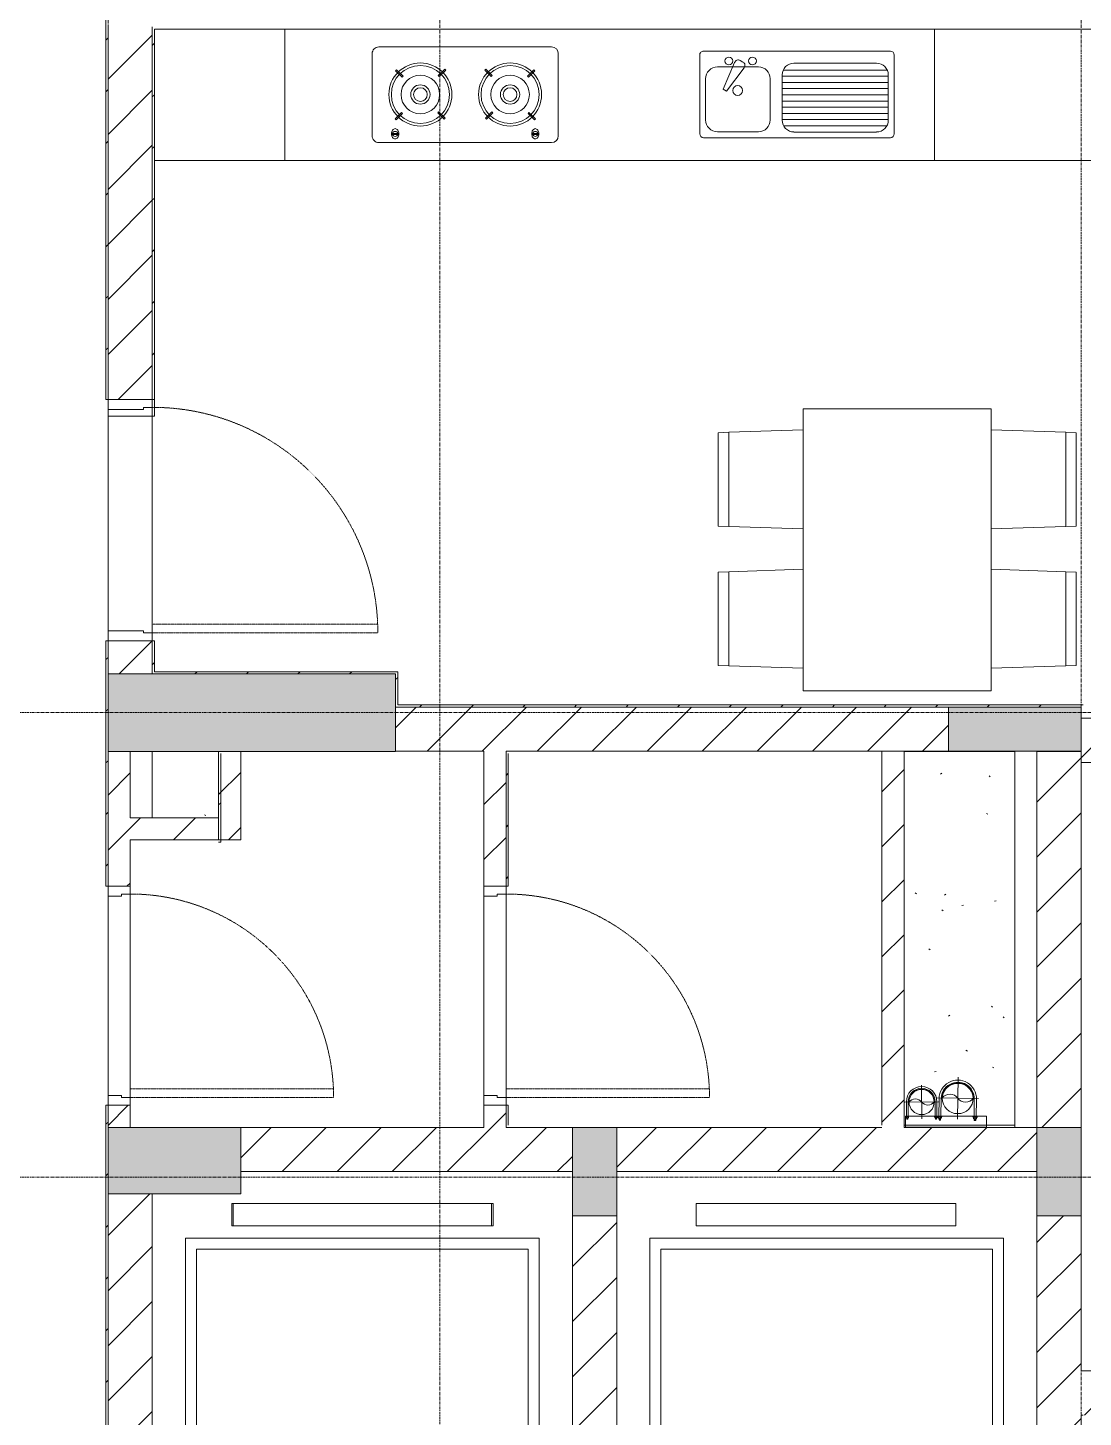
# Model space of a CAD drawing. Header units: millimetres. Extents: x 5356 to 209803, y -16346 to 109894.
# Drawn here: x 44089 to 48862, y 50352 to 56633 of the extents above; entities that cross this region are included whole.
import ezdxf

# ---------------------------------------------------------------- set-up
doc = ezdxf.new("R2010")
doc.units = ezdxf.units.MM
for name, pattern in [('Grid Line', [22.225, 12.7, -3.175, 3.175, -3.175]), ('IMPORT-CENTER _3_', [10.16, 6.35, -1.27, 1.27, -1.27]), ('NET VAN', [1.06, 0.53, -0.53])]:
    doc.linetypes.add(name, pattern=pattern)
for name, color, linetype, lineweight in [('0-1', 7, 'Continuous', 5), ('A-CLNG', 13, 'Continuous', 9), ('A-CLNG-PATT', 13, 'Continuous', 9), ('A-DETL-GENF-2', 9, 'NET VAN', 9), ('A-DOOR', 31, 'Continuous', 9), ('A-DOOR-FRAM', 31, 'Continuous', 9), ('A-FLOR', 192, 'Continuous', 9), ('A-FLOR-1', 9, 'Continuous', 9), ('A-FLOR-HRAL-1', 9, 'Continuous', 9), ('A-WALL', 113, 'Continuous', 9), ('A-WALL-3', 113, 'Continuous', 18), ('A-WALL-PATT-2', 9, 'Continuous', 9), ('A-WALL-PATT-3', 111, 'Continuous', 9), ('G-IMPT', 8, 'Continuous', 9), ('G-IMPT-2', 8, 'IMPORT-CENTER _3_', 9), ('I-FURN', 30, 'Continuous', 9), ('I-FURN-1', 9, 'Continuous', 9), ('I-WALL-1', 253, 'Continuous', 18), ('I-WALL-3', 2, 'Continuous', 18), ('M-EQPM', 50, 'Continuous', 9), ('S-BEAM-1', 9, 'Continuous', 9), ('S-COLS-1', 254, 'Continuous', 5), ('S-COLS-2', 253, 'Continuous', 18), ('S-GRID-1', 1, 'Grid Line', 9)]:
    doc.layers.add(name, color=color, linetype=linetype, lineweight=lineweight)
pattern_1 = [(45, (0, 0), (-116.67262, 116.67262), [])]
pattern_2 = [(45, (0, 0), (-124.4508, 124.4508), [])]

# ---------------------------------------------------------------- blocks, each defined once
blk = doc.blocks.new('NCV_TKTC_KET CAU_rvt-1-TKCS_MB ĐỊNH VỊ MỐC TỌA ĐỘ CÔNG TRÌNH')
at = {"layer": 'S-COLS-1'}
for points in [[(44452.6, 53361.9), (45752.6, 53361.9), (45752.6, 53711.9), (44452.6, 53711.9), (44452.6, 53678.1)], [(48852.6, 53362.3), (48852.6, 53562.3), (48252.6, 53562.3), (48252.6, 53362.3)], [(45052.6, 51361.9), (45052.6, 51661.9), (44452.6, 51661.9), (44452.6, 51361.9)], [(46552.6, 51261.9), (46752.6, 51261.9), (46752.6, 51661.9), (46552.6, 51661.9)], [(48652.6, 51261.9), (48852.6, 51261.9), (48852.6, 51661.9), (48652.6, 51661.9)]]:
    blk.add_hatch(color=256, dxfattribs=at).paths.add_polyline_path(points)
at = {"layer": 'A-FLOR-1'}
for p, q in [((44652.6, 53061.9), (44652.6, 53361.9)), ((48652.6, 53362.3), (48652.6, 53361.9))]:
    blk.add_line(p, q, dxfattribs=at)
at = {"layer": 'S-BEAM-1'}
blk.add_line((48552.6, 53362.3), (48552.6, 51661.9), dxfattribs=at)
at = {"layer": 'S-COLS-2'}
for p, q in [((44452.6, 53711.9), (44452.6, 53361.9)), ((45752.6, 53711.9), (44452.6, 53711.9)), ((45752.6, 53361.9), (45752.6, 53711.9)), ((48252.6, 53562.3), (48252.6, 53362.3)), ((48852.6, 53562.3), (48252.6, 53562.3)), ((48852.6, 53362.3), (48852.6, 53562.3)), ((44452.6, 53361.9), (45752.6, 53361.9)), ((48252.6, 53362.3), (48852.6, 53362.3)), ((44452.6, 51661.9), (44452.6, 51361.9)), ((45052.6, 51661.9), (44452.6, 51661.9)), ((45052.6, 51361.9), (45052.6, 51661.9)), ((46752.6, 51661.9), (46552.6, 51661.9)), ((46552.6, 51661.9), (46552.6, 51261.9)), ((46752.6, 51261.9), (46752.6, 51661.9)), ((48852.6, 51661.9), (48652.6, 51661.9)), ((48652.6, 51661.9), (48652.6, 51261.9)), ((48852.6, 51261.9), (48852.6, 51661.9)), ((44452.6, 51361.9), (45052.6, 51361.9)), ((46552.6, 51261.9), (46752.6, 51261.9)), ((48652.6, 51261.9), (48852.6, 51261.9))]:
    blk.add_line(p, q, dxfattribs=at)
blk = doc.blocks.new('HE BEP A - HE BEP A-431959-TKCS_MB ĐỊNH VỊ MỐC TỌA ĐỘ CÔNG TRÌNH')
at = {"layer": 'I-FURN'}
for p, q in [((3.5, -11), (765.9, -11)), ((3.5, -605.3), (3.5, -11)), ((765.9, -11), (765.9, -605.3)), ((765.9, -11), (765.9, -605.3)), ((4293.5, -11), (765.9, -11)), ((3703.5, -605.3), (3703.5, -11)), ((1810.5, -114.2), (965.9, -114.2)), ((2467.5, -494.2), (2467.5, -122.2)), ((3279.1, -92.2), (2497.5, -92.2)), ((3309.1, -494.2), (3309.1, -122.2)), ((948.4, -131.7), (948.4, -487.8)), ((981.5, -167.9), (1448.7, -167.9)), ((1028.4, -139.9), (1401.8, -139.9)), ((1562.5, -140.8), (1747.9, -140.8)), ((1828, -487.8), (1828, -131.7)), ((2555.1, -129.3), (2587.6, -129.3)), ((2555.1, -133.3), (2555.1, -129.3)), ((2587.6, -133.3), (2555.1, -133.3)), ((2587.6, -129.3), (2587.6, -133.3)), ((3189, -129.3), (3189, -133.3)), ((3221.5, -129.3), (3189, -129.3)), ((3189, -133.3), (3221.5, -133.3)), ((3221.5, -133.3), (3221.5, -129.3)), ((975, -397.7), (975, -193.3)), ((975, -195.9), (1455.1, -195.9)), ((975, -223.9), (1455.1, -223.9)), ((1455.1, -193.3), (1455.1, -397.7)), ((1509.1, -380.9), (1509.1, -194.2)), ((1801.3, -194.2), (1801.3, -380.9)), ((2575.3, -194.9), (2570.9, -199.3)), ((2570.9, -199.3), (2600, -228.4)), ((2604.4, -224), (2575.3, -194.9)), ((2600, -228.4), (2604.4, -224)), ((2792.8, -197.7), (2763.7, -226.8)), ((2763.7, -226.8), (2768.1, -231.2)), ((2768.1, -231.2), (2797.2, -202)), ((2797.2, -202), (2792.8, -197.7)), ((2979.4, -202), (2983.8, -197.7)), ((3008.5, -231.2), (2979.4, -202)), ((2983.8, -197.7), (3012.9, -226.8)), ((3012.9, -226.8), (3008.5, -231.2)), ((3172.2, -224), (3201.4, -194.9)), ((3176.6, -228.4), (3172.2, -224)), ((3205.8, -199.3), (3176.6, -228.4)), ((3201.4, -194.9), (3205.8, -199.3)), ((975, -251.9), (1455.1, -251.9)), ((975, -279.9), (1455.1, -279.9)), ((975, -307.9), (1455.1, -307.9)), ((975, -335.9), (1455.1, -335.9)), ((975, -363.9), (1455.1, -363.9)), ((1706.2, -324.4), (1627.3, -429.4)), ((1670.1, -454.1), (1721.6, -333.3)), ((1721.6, -333.3), (1706.2, -324.4)), ((975, -391.9), (1455.1, -391.9)), ((979.9, -419.9), (1450.3, -419.9)), ((1747.9, -434.2), (1562.5, -434.2)), ((2573.6, -416.8), (2602.8, -387.7)), ((2578, -421.2), (2573.6, -416.8)), ((2607.1, -392.1), (2578, -421.2)), ((2602.8, -387.7), (2607.1, -392.1)), ((2766.5, -394.9), (2770.8, -390.5)), ((2795.6, -424), (2766.5, -394.9)), ((2770.8, -390.5), (2800, -419.6)), ((2800, -419.6), (2795.6, -424)), ((3005.8, -390.5), (2976.7, -419.6)), ((2976.7, -419.6), (2981.1, -424)), ((2981.1, -424), (3010.2, -394.9)), ((3010.2, -394.9), (3005.8, -390.5)), ((3173.9, -387.7), (3169.5, -392.1)), ((3169.5, -392.1), (3198.6, -421.2)), ((3203, -416.8), (3173.9, -387.7)), ((3198.6, -421.2), (3203, -416.8)), ((1401.8, -451.1), (1028.4, -451.1)), ((1644.6, -463.3), (1632.2, -456.1)), ((965.9, -505.3), (1810.5, -505.3)), ((3279.1, -524.2), (2497.5, -524.2))]:
    blk.add_line(p, q, dxfattribs=at)
for centre, radius in [((2685.4, -309.4), 142.6), ((2685.4, -309.4), 131.3), ((3091.2, -309.4), 142.6), ((3091.2, -309.4), 131.3), ((2685.4, -309.4), 87.2), ((3091.2, -309.4), 87.2), ((1656.3, -327.5), 22.2), ((2685.4, -309.4), 43.6), ((2685.4, -309.4), 30.9), ((3091.2, -309.4), 43.6), ((3091.2, -309.4), 30.9), ((1589.4, -460.9), 17.8), ((1696.1, -460.9), 17.8)]:
    blk.add_circle(centre, radius, dxfattribs=at)
for centre, radius, start, end in [((965.9, -131.7), 17.5, 90, 180), ((1810.5, -131.7), 17.5, 0, 90), ((2497.5, -122.2), 30, 90, 180), ((2588.6, -131.7), 33.5, 163.94189, 180), ((2580.1, -129.2), 24.7, 145.20397, 163.94189), ((2571.3, -131.3), 11.6, 9.71775, 170.28225), ((2574.8, -125.5), 18.1, 120.79762, 145.20397), ((2571.4, -119.8), 11.5, 90, 120.79762), ((2571.4, -119.8), 11.5, 59.20238, 90), ((2568, -125.5), 18.1, 34.79603, 59.20238), ((2562.6, -129.2), 24.7, 16.05811, 34.79603), ((2554.1, -131.7), 33.5, 0, 16.05811), ((3222.5, -131.7), 33.5, 163.94189, 180), ((3214, -129.2), 24.7, 145.20397, 163.94189), ((3208.7, -125.5), 18.1, 120.79762, 145.20397), ((3205.3, -131.3), 11.6, 9.71775, 170.28225), ((3205.3, -119.8), 11.5, 90, 120.79762), ((3205.3, -119.8), 11.5, 59.20238, 90), ((3201.9, -125.5), 18.1, 34.79603, 59.20238), ((3196.5, -129.2), 24.7, 16.05811, 34.79603), ((3188, -131.7), 33.5, 0, 16.05811), ((3279.1, -122.2), 30, 360, 90), ((1028.4, -193.3), 53.3, 90, 180), ((1401.8, -193.3), 53.3, 0, 90), ((1562.5, -194.2), 53.3, 90, 180), ((1747.9, -194.2), 53.3, 0, 90), ((2588.6, -131.7), 33.5, 180, 196.05811), ((2580.1, -134.1), 24.7, 196.05811, 214.79603), ((2571.3, -131.3), 11.6, 189.9102, 350.0898), ((2574.8, -137.9), 18.1, 214.79603, 239.20238), ((2571.4, -143.6), 11.5, 239.20238, 270), ((2571.4, -143.6), 11.5, 270, 300.79762), ((2568, -137.9), 18.1, 300.79762, 325.20397), ((2562.6, -134.1), 24.7, 325.20397, 343.94189), ((2554.1, -131.7), 33.5, 343.94189, 0), ((3222.5, -131.7), 33.5, 180, 196.05811), ((3214, -134.1), 24.7, 196.05811, 214.79603), ((3208.7, -137.9), 18.1, 214.79603, 239.20238), ((3205.3, -131.3), 11.6, 189.9102, 350.0898), ((3205.3, -143.6), 11.5, 239.20238, 270), ((3205.3, -143.6), 11.5, 270, 300.79762), ((3201.9, -137.9), 18.1, 300.79762, 325.20397), ((3196.5, -134.1), 24.7, 325.20397, 343.94189), ((3188, -131.7), 33.5, 343.94189, 0), ((1028.4, -397.7), 53.3, 180, 270), ((1401.8, -397.7), 53.3, 270, 0), ((1562.5, -380.9), 53.3, 180, 270), ((1641, -440.7), 17.8, 140.53825, 240.0479), ((1747.9, -380.9), 53.3, 270, 0), ((965.9, -487.8), 17.5, 180, 270), ((1653.4, -447.9), 17.8, 240.0479, 339.46209), ((1810.5, -487.8), 17.5, 270, 0), ((2497.5, -494.2), 30, 180, 270), ((3279.1, -494.2), 30, 270, 0)]:
    blk.add_arc(centre, radius, start, end, dxfattribs=at)
at = {"layer": 'I-FURN-1'}
for p, q in [((3.5, -11), (4293.5, -11)), ((3.5, -605.3), (3.5, -11))]:
    blk.add_line(p, q, dxfattribs=at)
blk = doc.blocks.new('RES_BAN AN 1 - RES_BAN AN 1-V32-TKCS_MB ĐỊNH VỊ MỐC TỌA ĐỘ CÔNG TRÌNH')
at = {"layer": 'I-FURN-1'}
for p, q in [((-425, 0), (-425, -1275)), ((425, 0), (-425, 0)), ((425, -1275), (425, 0)), ((-761.9, -113.5), (-809.6, -115.1)), ((-809.6, -115.1), (-809.6, -536.9)), ((-761.9, -113.5), (-425, -102.3)), ((-761.9, -538.5), (-761.9, -113.5)), ((-761.9, -538.5), (-761.9, -113.5)), ((-425, -102.3), (-425, -549.7)), ((425, -102.3), (425, -549.7)), ((761.9, -113.5), (425, -102.3)), ((761.9, -538.5), (761.9, -113.5)), ((761.9, -113.5), (761.9, -538.5)), ((809.6, -115.1), (761.9, -113.5)), ((809.6, -536.9), (809.6, -115.1)), ((-809.6, -536.9), (-761.9, -538.5)), ((-425, -549.7), (-761.9, -538.5)), ((425, -549.7), (761.9, -538.5)), ((761.9, -538.5), (809.6, -536.9)), ((-809.6, -745.3), (-761.9, -743.8)), ((-809.6, -1167.2), (-809.6, -745.3)), ((-761.9, -743.8), (-425, -732.5)), ((-761.9, -1168.8), (-761.9, -743.8)), ((-761.9, -743.8), (-761.9, -1168.8)), ((-425, -732.5), (-425, -1180)), ((425, -732.5), (425, -1180)), ((761.9, -743.8), (425, -732.5)), ((761.9, -743.8), (809.6, -745.3)), ((761.9, -1168.8), (761.9, -743.8)), ((761.9, -1168.8), (761.9, -743.8)), ((809.6, -745.3), (809.6, -1167.2)), ((-761.9, -1168.8), (-809.6, -1167.2)), ((-425, -1180), (-761.9, -1168.8)), ((425, -1180), (761.9, -1168.8)), ((809.6, -1167.2), (761.9, -1168.8)), ((-425, -1275), (425, -1275))]:
    blk.add_line(p, q, dxfattribs=at)
blk = doc.blocks.new('Railing - Railing-957049-TKCS_MB ĐỊNH VỊ MỐC TỌA ĐỘ CÔNG TRÌNH')
at = {"layer": 'A-FLOR-HRAL-1'}
for p, q in [((26244.1, 48374.6), (26254.1, 48374.6)), ((26254.1, 47366.2), (26254.1, 48374.6)), ((21754.1, 47366.2), (26254.1, 47366.2)), ((26244.2, 47376.2), (26254.1, 47366.2)), ((21754.1, 45616.7), (21754.1, 45691.3)), ((21744.1, 45656.2), (21744.1, 45616.7)), ((21754.1, 45616.7), (21744.1, 45616.7))]:
    blk.add_line(p, q, dxfattribs=at)
blk = doc.blocks.new('NCV_TKTC_TANG 1_rvt-1-TKCS_MB ĐỊNH VỊ MỐC TỌA ĐỘ CÔNG TRÌNH')
at = {"layer": 'A-WALL-PATT-2'}
h = blk.add_hatch(dxfattribs=at)
h.set_pattern_fill('FP_3', color=256, style=0, pattern_type=2)
h.set_pattern_definition(pattern_1)
h.paths.add_polyline_path([(44652.6, 53711.9), (44662.6, 53711.9), (44662.6, 53861.9), (44652.6, 53861.9)])
h.paths.add_polyline_path([(44662.6, 54951.9), (44662.6, 56636.9), (44652.6, 56636.9), (44652.6, 54951.9)])
h = blk.add_hatch(dxfattribs=at)
h.set_pattern_fill('FP_3', color=256, style=0, pattern_type=2)
h.set_pattern_definition(pattern_1)
h.paths.add_polyline_path([(45762.6, 53711.9), (45762.6, 53721.9), (44662.6, 53721.9), (44662.6, 53711.9), (45752.6, 53711.9)])
h = blk.add_hatch(dxfattribs=at)
h.set_pattern_fill('FP_3', color=256, style=0, pattern_type=2)
h.set_pattern_definition(pattern_1)
h.paths.add_polyline_path([(45752.6, 53571.9), (45762.6, 53571.9), (45762.6, 53711.9), (45752.6, 53711.9)])
h = blk.add_hatch(dxfattribs=at)
h.set_pattern_fill('FP_3', color=256, style=0, pattern_type=2)
h.set_pattern_definition(pattern_1)
h.paths.add_polyline_path([(48852.6, 53561.9), (48862.6, 53561.9), (48862.6, 53571.9), (45752.6, 53571.9), (45752.6, 53561.9), (47721.6, 53561.9)])
at = {"layer": 'A-FLOR-1'}
for p, q in [((44452.6, 54877.4), (44452.6, 53906.9)), ((44652.6, 54877.4), (44452.6, 54877.4)), ((44652.6, 54877.4), (44652.6, 53896.9)), ((44652.6, 53896.9), (44652.6, 54877.4))]:
    blk.add_line(p, q, dxfattribs=at)
at = {"layer": 'I-WALL-1'}
for p, q in [((44652.6, 56636.9), (44652.6, 54951.9)), ((44662.6, 54951.9), (44662.6, 56626.9)), ((44652.6, 54951.9), (44662.6, 54951.9)), ((44662.6, 53861.9), (44652.6, 53861.9)), ((44652.6, 53861.9), (44652.6, 53711.9)), ((44662.6, 53721.9), (44662.6, 53861.9)), ((44652.6, 53711.9), (44662.6, 53711.9)), ((45762.6, 53721.9), (44662.6, 53721.9)), ((44662.6, 53711.9), (45752.6, 53711.9)), ((45752.6, 53711.9), (45752.6, 53571.9)), ((45762.6, 53711.9), (45762.6, 53721.9)), ((45762.6, 53571.9), (45762.6, 53711.9)), ((45752.6, 53571.9), (45752.6, 53561.9)), ((45752.6, 53561.9), (48852.6, 53561.9)), ((48862.6, 53571.9), (45762.6, 53571.9))]:
    blk.add_line(p, q, dxfattribs=at)
at = {"layer": 'A-FLOR-HRAL-1'}
blk.add_blockref('Railing - Railing-957049-TKCS_MB ĐỊNH VỊ MỐC TỌA ĐỘ CÔNG TRÌNH', (22908.5, 9260.7), dxfattribs=at)
at = {"layer": 'I-FURN-1', "rotation": 180}
for name, p in [('HE BEP A - HE BEP A-431959-TKCS_MB ĐỊNH VỊ MỐC TỌA ĐỘ CÔNG TRÌNH', (48956.1, 56021.6)), ('RES_BAN AN 1 - RES_BAN AN 1-V32-TKCS_MB ĐỊNH VỊ MỐC TỌA ĐỘ CÔNG TRÌNH', (48021.3, 53635.2))]:
    blk.add_blockref(name, p, dxfattribs=at)
blk = doc.blocks.new('FD_05 - FD_05-1000x2200mm-835434-TKCS_MB ĐỊNH VỊ MỐC TỌA ĐỘ CÔNG TRÌNH')
at = {"layer": 'A-DETL-GENF-2'}
for p, q in [((470, 100), (470, 1120)), ((470, 1120), (510, 1120)), ((510, 1120), (510, 100)), ((510, 100), (470, 100))]:
    blk.add_line(p, q, dxfattribs=at)
blk.add_arc((510, 100), 1020, 92.24747, 180, dxfattribs=at)
at = {"layer": 'A-DOOR-FRAM'}
for p, q in [((-510, 100), (-545, 100)), ((-545, 100), (-545, -100)), ((-510, 60), (-510, 100)), ((545, 100), (510, 100)), ((510, 100), (510, 60)), ((545, -100), (545, 100)), ((-500, 60), (-510, 60)), ((-500, -100), (-500, 60)), ((510, 60), (500, 60)), ((500, 60), (500, -100)), ((-545, -100), (-500, -100)), ((500, -100), (545, -100))]:
    blk.add_line(p, q, dxfattribs=at)
blk = doc.blocks.new('Thang may HIEN - Dài x Rộng - 2000x2000-V4-TKCS_MB ĐỊNH VỊ MỐC TỌA ĐỘ CÔNG TRÌNH')
at = {"layer": 'A-DOOR'}
for p, q in [((-660, -190.4), (-660, -150.4)), ((10, -150.4), (10, -190.4)), ((-660, -200.4), (-660, -240.4)), ((10, -200.4), (10, -240.4)), ((-440, -300), (-800, -300)), ((-800, -300), (-800, -1900)), ((-440, -255), (-440, -300)), ((-400, -255), (-440, -255)), ((475, -255), (-400, -255)), ((-400, -350), (-400, -255)), ((475, -255), (515, -255)), ((475, -350), (475, -255)), ((515, -255), (515, -300)), ((800, -300), (515, -300)), ((800, -1900), (800, -300)), ((-400, -350), (-750, -350)), ((-750, -350), (-750, -1850)), ((750, -350), (475, -350)), ((750, -1850), (750, -350)), ((-750, -1850), (750, -1850)), ((-800, -1900), (800, -1900)), ((590.8, -1955.4), (-584.2, -1955.4)), ((-584.2, -1955.4), (-584.2, -2055.4)), ((590.8, -2055.4), (590.8, -1955.4)), ((-584.2, -2055.4), (590.8, -2055.4))]:
    blk.add_line(p, q, dxfattribs=at)
blk = doc.blocks.new('FD_02 - FD_03 - FD_03-KY THUAT-900x2200mm-801878-TKCS_MB ĐỊNH VỊ MỐC TỌA ĐỘ CÔNG TRÌNH')
at = {"layer": 'A-DETL-GENF-2'}
for p, q in [((420, 50), (420, 970)), ((420, 970), (460, 970)), ((460, 970), (460, 50)), ((460, 50), (420, 50))]:
    blk.add_line(p, q, dxfattribs=at)
blk.add_arc((460, 50), 920, 92.49191, 180, dxfattribs=at)
at = {"layer": 'A-DOOR-FRAM'}
for p, q in [((-460, 50), (-495, 50)), ((-495, 50), (-495, -50)), ((-460, 10), (-460, 50)), ((-450, 10), (-460, 10)), ((-450, -50), (-450, 10)), ((460, 10), (450, 10)), ((450, 10), (450, -50)), ((495, 50), (460, 50)), ((460, 50), (460, 10)), ((495, -50), (495, 50)), ((-495, -50), (-450, -50)), ((450, -50), (495, -50))]:
    blk.add_line(p, q, dxfattribs=at)
blk = doc.blocks.new('TKTC_XREF_251221_MB TANG 1 - TKTC_XREF_260130_MB TANG 1_dwg_$cc-4202122-TKCS_MB ĐỊNH VỊ MỐC TỌA ĐỘ CÔNG TRÌNH')
at = {"layer": 'G-IMPT'}
blk.add_circle((0, 0), 0.5, dxfattribs=at)
for centre, radius, start, end in [((0, 0), 0.5, 90, 270), ((0.188, 0.25), 0.313, 126.8699, 233.1301), ((-0.188, -0.25), 0.313, 306.8699, 53.1301)]:
    blk.add_arc(centre, radius, start, end, dxfattribs=at)
at = {"layer": 'G-IMPT-2'}
for p, q in [((0, -0.673), (0, 0.673)), ((-0.673, 0), (0.673, 0))]:
    blk.add_line(p, q, dxfattribs=at)
blk = doc.blocks.new('TKTC_XREF_251221_MB TANG 1 - TKTC_XREF_260130_MB TANG 1_dwg_CUM U_DN100-4202112-TKCS_MB ĐỊNH VỊ MỐC TỌA ĐỘ CÔNG TRÌNH')
at = {"layer": 'G-IMPT'}
blk.add_hatch(color=256, dxfattribs=at).paths.add_polyline_path([(0, 61), (0, 57), (14.8, 55.1), (28.5, 49.4), (40.3, 40.3), (49.4, 28.5), (55.1, 14.8), (57, 0), (55.1, -14.8), (49.4, -28.5), (40.3, -40.3), (28.5, -49.4), (14.8, -55.1), (0, -57), (0, -61), (15.8, -58.9), (30.5, -52.8), (43.1, -43.1), (52.8, -30.5), (58.9, -15.8), (61, 0), (58.9, 15.8), (52.8, 30.5), (43.1, 43.1), (30.5, 52.8), (15.8, 58.9)])
for p, q in [((-79.1, 66.6), (-79.1, 63.4)), ((-76.6, 66.6), (-76.6, 63.4)), ((-74.6, 66.6), (-74.6, 63.4)), ((-72.7, 69.3), (-72.7, 60.7)), ((-66.9, 67.9), (-71.7, 67.9)), ((-66.9, 62.1), (-71.7, 62.1)), ((-65, 69), (0, 69)), ((-79.1, -63.4), (-79.1, -66.6)), ((-76.6, -63.4), (-76.6, -66.6)), ((-74.6, -63.4), (-74.6, -66.6)), ((-72.7, -60.7), (-72.7, -69.3)), ((-66.9, -62.1), (-71.7, -62.1)), ((-66.9, -67.9), (-71.7, -67.9)), ((-65, -69), (0, -69))]:
    blk.add_line(p, q, dxfattribs=at)
at = {"layer": 'G-IMPT', "flags": 128}
for points in [[(-72.7, 67.6), (-78.1, 67.6), (-78.1, 62.4), (-72.7, 62.4)], [(-71.7, 59.2), (-66.9, 59.2), (-66.9, 70.8), (-71.7, 70.8)], [(-66.9, 70.8), (-66.9, 72.7), (-65, 72.7), (-65, 57.3), (-66.9, 57.3), (-66.9, 59.2)], [(-65, 61), (0, 61), (0, 57)], [(-72.7, -62.4), (-78.1, -62.4), (-78.1, -67.6), (-72.7, -67.6)], [(-71.7, -70.8), (-66.9, -70.8), (-66.9, -59.2), (-71.7, -59.2)], [(-66.9, -59.2), (-66.9, -57.3), (-65, -57.3), (-65, -72.7), (-66.9, -72.7), (-66.9, -70.8)], [(-65, -61), (0, -61), (0, -57)]]:
    blk.add_lwpolyline(points, dxfattribs=at)
at = {"layer": 'G-IMPT'}
for centre, radius, start, end in [((-78.1, 66.6), 0.96, 90, 180), ((-78.1, 63.4), 0.96, 180, 270), ((-71.1, 69.3), 1.56, 112.6199, 247.3801), ((-67.9, 65), 4.8, 143.1301, 216.8699), ((-71.1, 60.7), 1.56, 112.6199, 247.3801), ((0, 0), 69, 270, 90), ((0, 0), 61, 270, 90), ((0, 0), 57, 270, 90), ((-78.1, -63.4), 0.96, 90, 180), ((-78.1, -66.6), 0.96, 180, 270), ((-71.1, -60.7), 1.56, 112.6199, 247.3801), ((-67.9, -65), 4.8, 143.1301, 216.8699), ((-71.1, -69.3), 1.56, 112.6199, 247.3801)]:
    blk.add_arc(centre, radius, start, end, dxfattribs=at)
blk = doc.blocks.new('TKTC_XREF_251221_MB TANG 1 - TKTC_XREF_260130_MB TANG 1_dwg_$cc-4202116-TKCS_MB ĐỊNH VỊ MỐC TỌA ĐỘ CÔNG TRÌNH')
at = {"layer": 'G-IMPT'}
blk.add_circle((0, 0), 0.5, dxfattribs=at)
for centre, radius, start, end in [((0, 0), 0.5, 90, 270), ((0.188, 0.25), 0.313, 126.8699, 233.1301), ((-0.188, -0.25), 0.313, 306.8699, 53.1301)]:
    blk.add_arc(centre, radius, start, end, dxfattribs=at)
at = {"layer": 'G-IMPT-2'}
for p, q in [((0, -0.673), (0, 0.673)), ((-0.673, 0), (0.673, 0))]:
    blk.add_line(p, q, dxfattribs=at)
blk = doc.blocks.new('TKTC_XREF_251221_MB TANG 1 - TKTC_XREF_260130_MB TANG 1_dwg-4202109-TKCS_MB ĐỊNH VỊ MỐC TỌA ĐỘ CÔNG TRÌNH')
at = {"layer": 'G-IMPT'}
blk.add_line((-154299.1, -350784.7), (-154299.1, -350774.7), dxfattribs=at)
at = {"layer": 'G-IMPT', "flags": 128}
blk.add_lwpolyline([(-154727, -349634.2), (-154727, -349684.2), (-155092.6, -349684.2), (-155092.6, -349633.9), (-154727, -349633.9), (-154727, -349684.2), (-155092.6, -349684.2), (-155092.6, -349633.9), (-154727, -349633.9)], dxfattribs=at)
at = {"extrusion": (0, 0, -1)}
for name, p, xscale, yscale, zscale, rotation in [('TKTC_XREF_251221_MB TANG 1 - TKTC_XREF_260130_MB TANG 1_dwg_$cc-4202122-TKCS_MB ĐỊNH VỊ MỐC TỌA ĐỘ CÔNG TRÌNH', (155019.9, -349569.8), 114.0000000000649, 114.0000000000649, -114.0000000000649, 269.9277821117897), ('TKTC_XREF_251221_MB TANG 1 - TKTC_XREF_260130_MB TANG 1_dwg_$cc-4202116-TKCS_MB ĐỊNH VỊ MỐC TỌA ĐỘ CÔNG TRÌNH', (154856.6, -349552.5), 140.0000000000797, 140.0000000000797, -140.0000000000797, 271.0087957877645)]:
    blk.add_blockref(name, p, dxfattribs=dict(at, xscale=xscale, yscale=yscale, zscale=zscale, rotation=rotation))
at = {"rotation": 90.072217886616}
blk.add_blockref('TKTC_XREF_251221_MB TANG 1 - TKTC_XREF_260130_MB TANG 1_dwg_CUM U_DN100-4202112-TKCS_MB ĐỊNH VỊ MỐC TỌA ĐỘ CÔNG TRÌNH', (-155020, -349568.8), dxfattribs=at)
at = {"xscale": 1.228070175438593, "yscale": 1.228070175438593, "zscale": 1.228070175438593, "rotation": 88.99120421064113}
blk.add_blockref('TKTC_XREF_251221_MB TANG 1 - TKTC_XREF_260130_MB TANG 1_dwg_CUM U_DN100-4202112-TKCS_MB ĐỊNH VỊ MỐC TỌA ĐỘ CÔNG TRÌNH', (-154856.6, -349555.5), dxfattribs=at)
blk = doc.blocks.new('TKTC_XREF_251221_MB TANG 1 - TKTC_XREF_251221_MB TANG 1-2038492-TKCS_MB ĐỊNH VỊ MỐC TỌA ĐỘ CÔNG TRÌNH')
blk.add_blockref('TKTC_XREF_251221_MB TANG 1 - TKTC_XREF_260130_MB TANG 1_dwg-4202109-TKCS_MB ĐỊNH VỊ MỐC TỌA ĐỘ CÔNG TRÌNH', (169499.1, 384109.7))
blk = doc.blocks.new('Thang may HIEN - Dài x Rộng - 2000x2000-2402870-TKCS_MB ĐỊNH VỊ MỐC TỌA ĐỘ CÔNG TRÌNH')
at = {"layer": 'A-DOOR'}
for p, q in [((-584.2, 1955.4), (-584.2, 2055.4)), ((-584.2, 2055.4), (590.8, 2055.4)), ((590.8, 2055.4), (590.8, 1955.4)), ((590.8, 1955.4), (-584.2, 1955.4)), ((-800, 300), (-800, 1900)), ((-800, 1900), (800, 1900)), ((800, 1900), (800, 300)), ((-750, 350), (-750, 1850)), ((-750, 1850), (750, 1850)), ((750, 1850), (750, 350)), ((-400, 350), (-750, 350)), ((-400, 350), (-400, 255)), ((475, 350), (475, 255)), ((750, 350), (475, 350)), ((-440, 300), (-800, 300)), ((-440, 255), (-440, 300)), ((-400, 255), (-440, 255)), ((475, 255), (-400, 255)), ((475, 255), (515, 255)), ((515, 255), (515, 300)), ((800, 300), (515, 300)), ((-660, 200.4), (-660, 240.4)), ((-660, 240.4), (-10, 240.4)), ((-660, 240.4), (-10, 240.4)), ((-660, 200.4), (-660, 240.4)), ((-10, 200.4), (-660, 200.4)), ((-10, 200.4), (-660, 200.4)), ((-10, 190.4), (-660, 190.4)), ((-660, 190.4), (-660, 150.4)), ((-660, 190.4), (-10, 190.4)), ((-660, 150.4), (-660, 190.4)), ((-10, 240.4), (-10, 200.4)), ((-10, 240.4), (-10, 200.4)), ((-10, 150.4), (-10, 190.4)), ((-10, 190.4), (-10, 150.4)), ((10, 200.4), (10, 240.4)), ((10, 240.4), (660, 240.4)), ((10, 240.4), (660, 240.4)), ((10, 200.4), (10, 240.4)), ((660, 200.4), (10, 200.4)), ((660, 200.4), (10, 200.4)), ((10, 150.4), (10, 190.4)), ((10, 190.4), (660, 190.4)), ((10, 190.4), (660, 190.4)), ((10, 150.4), (10, 190.4)), ((660, 240.4), (660, 200.4)), ((660, 240.4), (660, 200.4)), ((660, 190.4), (660, 150.4)), ((660, 190.4), (660, 150.4)), ((-660, 150.4), (-10, 150.4)), ((-10, 150.4), (-660, 150.4)), ((-640, 140), (-540, 140)), ((-640, 100), (-640, 140)), ((-540, 140), (-500, 140)), ((-540, 100), (-540, 140)), ((-500, 140), (-500, 60)), ((660, 150.4), (10, 150.4)), ((660, 150.4), (10, 150.4)), ((500, 140), (615, 140)), ((500, 60), (500, 140)), ((615, 140), (615, 100)), ((615, 140), (640, 140)), ((640, 140), (640, 100)), ((-600, 100), (-640, 100)), ((-600, 100), (-540, 100)), ((-600, -100), (-600, 100)), ((600, 100), (600, -100)), ((615, 100), (600, 100)), ((640, 100), (615, 100)), ((-500, 60), (-590, -120)), ((590, -120), (500, 60)), ((-880, -120), (-880, -100)), ((-880, -100), (-600, -100)), ((-590, -120), (-880, -120)), ((-790, -124), (-790, -120)), ((-680, -124), (-790, -124)), ((-680, -120), (-680, -124)), ((880, -120), (590, -120)), ((600, -100), (880, -100)), ((880, -100), (880, -120))]:
    blk.add_line(p, q, dxfattribs=at)
blk = doc.blocks.new('Thang may HIEN - Dài x Rộng - 2000x2000-V340-TKCS_MB ĐỊNH VỊ MỐC TỌA ĐỘ CÔNG TRÌNH')
at = {"layer": 'A-DOOR'}
for p, q in [((-590, 120), (-880, 120)), ((-880, 120), (-880, 100)), ((-880, 100), (-600, 100)), ((-680, 124), (-790, 124)), ((-790, 124), (-790, 120)), ((-680, 120), (-680, 124)), ((-600, 100), (-600, -100)), ((-500, -60), (-590, 120)), ((590, 120), (500, -60)), ((880, 120), (590, 120)), ((600, -100), (600, 100)), ((600, 100), (880, 100)), ((880, 100), (880, 120)), ((-500, -140), (-500, -60)), ((500, -60), (500, -140)), ((-600, -100), (-640, -100)), ((-640, -100), (-640, -140)), ((-600, -100), (-540, -100)), ((-540, -100), (-540, -140)), ((615, -100), (600, -100)), ((615, -140), (615, -100)), ((640, -100), (615, -100)), ((640, -140), (640, -100)), ((-660, -190.4), (-660, -150.4)), ((-660, -150.4), (-10, -150.4)), ((-10, -150.4), (-660, -150.4)), ((-660, -150.4), (-660, -190.4)), ((-640, -140), (-540, -140)), ((-540, -140), (-500, -140)), ((-10, -150.4), (-10, -190.4)), ((-10, -190.4), (-10, -150.4)), ((660, -150.4), (10, -150.4)), ((10, -150.4), (10, -190.4)), ((10, -150.4), (10, -190.4)), ((660, -150.4), (10, -150.4)), ((500, -140), (615, -140)), ((615, -140), (640, -140)), ((660, -190.4), (660, -150.4)), ((660, -190.4), (660, -150.4)), ((-10, -190.4), (-660, -190.4)), ((-660, -190.4), (-10, -190.4)), ((-10, -200.4), (-660, -200.4)), ((-660, -200.4), (-660, -240.4)), ((-10, -200.4), (-660, -200.4)), ((-660, -200.4), (-660, -240.4)), ((-660, -240.4), (-10, -240.4)), ((-660, -240.4), (-10, -240.4)), ((-10, -240.4), (-10, -200.4)), ((-10, -240.4), (-10, -200.4)), ((10, -190.4), (660, -190.4)), ((10, -190.4), (660, -190.4)), ((10, -200.4), (10, -240.4)), ((660, -200.4), (10, -200.4)), ((10, -200.4), (10, -240.4)), ((660, -200.4), (10, -200.4)), ((10, -240.4), (660, -240.4)), ((10, -240.4), (660, -240.4)), ((660, -240.4), (660, -200.4)), ((660, -240.4), (660, -200.4)), ((-440, -300), (-800, -300)), ((-800, -300), (-800, -1900)), ((-440, -255), (-440, -300)), ((-400, -255), (-440, -255)), ((475, -255), (-400, -255)), ((-400, -350), (-400, -255)), ((475, -255), (515, -255)), ((475, -350), (475, -255)), ((515, -255), (515, -300)), ((800, -300), (515, -300)), ((800, -1900), (800, -300)), ((-400, -350), (-750, -350)), ((-750, -350), (-750, -1850)), ((750, -350), (475, -350)), ((750, -1850), (750, -350)), ((-750, -1850), (750, -1850)), ((-800, -1900), (800, -1900)), ((590.8, -1955.4), (-584.2, -1955.4)), ((-584.2, -1955.4), (-584.2, -2055.4)), ((590.8, -2055.4), (590.8, -1955.4)), ((-584.2, -2055.4), (590.8, -2055.4))]:
    blk.add_line(p, q, dxfattribs=at)

msp = doc.modelspace()

# ---------------------------------------------------------------- hatches: boundary and pattern name
at = {"layer": 'A-CLNG-PATT'}
h = msp.add_hatch(dxfattribs=at)
h.set_pattern_fill('FP_5', color=256, style=0, pattern_type=2)
h.set_pattern_definition([(37.5, (0, 0), (-17.8824, 546.968), [7.376, -424.107, 7.376, -475.204, -461.289]), (37.5, (0, 0), (-17.8824, 546.968), [-914.063, 7.376, -453.913]), (7.5, (0, 0), (502.3874, 801.1234), [7.376, -225.398, 7.376, -381.526, -149.032]), (7.5, (0, 0), (502.3874, 801.1234), [-621.676, 7.376, -141.656]), (327.5, (-349.16, 0), (884.0133, 1.6066), [7.376, -134.559, 7.376, -503.591, -667.095]), (327.5, (-349.16, 0), (884.0133, 1.6066), [-652.902, 7.376, -659.719]), (317.5, (-349.16, 0), (853.35, 249.146), [7.376, -63.591, 7.376, -327.591, -383.225]), (317.5, (-349.16, 0), (853.35, 249.146), [-405.935, 7.376, -375.849])])
h.paths.add_polyline_path([(48552.6, 51671.9), (48552.6, 53361.9), (48052.6, 53361.9), (48052.6, 51671.9)])
h.paths.add_polyline_path([(44952.6, 53061.9), (44952.6, 53361.9), (44652.6, 53361.9), (44652.6, 53061.9)])
at = {"layer": 'A-WALL-PATT-3'}
h = msp.add_hatch(dxfattribs=at)
h.set_pattern_fill('FP_8', color=256, style=0, pattern_type=2)
h.set_pattern_definition(pattern_1)
h.paths.add_polyline_path([(44452.6, 49151.9), (44452.6, 51761.9), (44442.6, 51761.9), (44442.6, 49151.9)])
h.paths.add_polyline_path([(44442.6, 52751.9), (44452.6, 52751.9), (44452.6, 53861.9), (44442.6, 53861.9), (44442.6, 52757.8)])
h.paths.add_polyline_path([(44452.6, 54951.9), (44452.6, 62061.9), (44442.6, 62061.9), (44442.6, 54951.9), (44452.6, 54951.9)])
h.paths.add_polyline_path([(44452.6, 63151.9), (44452.6, 63151.9), (44452.6, 70111.9), (44442.6, 70111.9), (44442.6, 63151.9)])
h = msp.add_hatch(dxfattribs=at)
h.set_pattern_fill('FP_1', color=256, style=0, pattern_type=2)
h.set_pattern_definition(pattern_2)
h.paths.add_polyline_path([(44612.6, 53711.9), (44652.6, 53711.9), (44652.6, 53861.9), (44452.6, 53861.9), (44452.6, 53711.9)])
h.paths.add_polyline_path([(44652.6, 54951.9), (44652.6, 56635.3), (44452.6, 56635.3), (44452.6, 54951.9), (44612.6, 54951.9)])
h.paths.add_polyline_path([(44452.6, 56835.3), (44652.6, 56835.3), (44652.6, 61511.9), (44452.6, 61511.9), (44452.6, 57623.1)])
h = msp.add_hatch(dxfattribs=at)
h.set_pattern_fill('FP_1', color=256, style=0, pattern_type=2)
h.set_pattern_definition(pattern_2)
h.paths.add_polyline_path([(47721.6, 53362.3), (48252.6, 53362.3), (48252.6, 53562.3), (45752.6, 53562.3), (45752.6, 53362.3), (46511.2, 53362.3)])
h = msp.add_hatch(dxfattribs=at)
h.set_pattern_fill('FP_1', color=256, style=0, pattern_type=2)
h.set_pattern_definition(pattern_2)
h.paths.add_polyline_path([(48852.6, 53311.9), (52602.6, 53311.9), (52602.6, 53511.9), (48852.6, 53511.9)])
h = msp.add_hatch(dxfattribs=at)
h.set_pattern_fill('FP_1', color=256, style=0, pattern_type=2)
h.set_pattern_definition(pattern_2)
h.paths.add_polyline_path([(44552.6, 51661.9), (44552.6, 51761.9), (44452.6, 51761.9), (44452.6, 51661.9), (44512.6, 51661.9)])
h.paths.add_polyline_path([(44512.6, 52751.9), (44552.6, 52751.9), (44552.6, 53361.9), (44452.6, 53361.9), (44452.6, 52751.9)])
h = msp.add_hatch(dxfattribs=at)
h.set_pattern_fill('FP_1', color=256, style=0, pattern_type=2)
h.set_pattern_definition(pattern_2)
h.paths.add_polyline_path([(45052.6, 52961.9), (45052.6, 53361.9), (44952.6, 53361.9), (44952.6, 52961.9)])
h = msp.add_hatch(dxfattribs=at)
h.set_pattern_fill('FP_8', color=256, style=0, pattern_type=2)
h.set_pattern_definition(pattern_1)
h.paths.add_polyline_path([(44962.6, 52951.9), (44962.6, 53352.3), (44952.6, 53352.3), (44952.6, 52951.9)])
h = msp.add_hatch(dxfattribs=at)
h.set_pattern_fill('FP_1', color=256, style=0, pattern_type=2)
h.set_pattern_definition(pattern_2)
h.paths.add_polyline_path([(46152.5, 51661.9), (46252.5, 51661.9), (46252.5, 51761.9), (46152.5, 51761.9), (46152.5, 51671.9)])
h.paths.add_polyline_path([(46152.5, 52751.9), (46252.5, 52751.9), (46252.5, 53362.3), (46152.5, 53362.3), (46152.5, 53352.3)])
h = msp.add_hatch(dxfattribs=at)
h.set_pattern_fill('FP_8', color=256, style=0, pattern_type=2)
h.set_pattern_definition(pattern_1)
h.paths.add_polyline_path([(46262.5, 51661.9), (46262.5, 51761.9), (46252.5, 51761.9), (46252.5, 51661.9)])
h.paths.add_polyline_path([(46262.5, 52751.9), (46262.5, 53352.3), (46252.5, 53352.3), (46252.5, 52751.9)])
h = msp.add_hatch(dxfattribs=at)
h.set_pattern_fill('FP_1', color=256, style=0, pattern_type=2)
h.set_pattern_definition(pattern_2)
h.paths.add_polyline_path([(47952.5, 51661.9), (48052.5, 51661.9), (48052.5, 53362.3), (47952.5, 53362.3), (47952.5, 51671.9)])
h = msp.add_hatch(dxfattribs=at)
h.set_pattern_fill('FP_1', color=256, style=0, pattern_type=2)
h.set_pattern_definition(pattern_2)
h.paths.add_polyline_path([(48652.5, 51661.9), (48852.5, 51661.9), (48852.5, 53361.9), (48652.5, 53361.9), (48652.5, 51705.6)])
h = msp.add_hatch(dxfattribs=at)
h.set_pattern_fill('FP_1', color=256, style=0, pattern_type=2)
h.set_pattern_definition(pattern_2)
h.paths.add_polyline_path([(44552.6, 52961.9), (44952.6, 52961.9), (44952.6, 53061.9), (44552.6, 53061.9)])
h = msp.add_hatch(dxfattribs=at)
h.set_pattern_fill('FP_1', color=256, style=0, pattern_type=2)
h.set_pattern_definition(pattern_2)
h.paths.add_polyline_path([(46511.2, 51461.9), (46552.6, 51461.9), (46552.6, 51661.9), (45052.6, 51661.9), (45052.6, 51461.9)])
h = msp.add_hatch(dxfattribs=at)
h.set_pattern_fill('FP_1', color=256, style=0, pattern_type=2)
h.set_pattern_definition(pattern_2)
h.paths.add_polyline_path([(48652.5, 51461.9), (48652.5, 51661.9), (46752.6, 51661.9), (46752.6, 51461.9), (47721.6, 51461.9)])
h = msp.add_hatch(dxfattribs=at)
h.set_pattern_fill('FP_1', color=256, style=0, pattern_type=2)
h.set_pattern_definition(pattern_2)
h.paths.add_polyline_path([(44452.5, 49561.9), (44652.5, 49561.9), (44652.5, 51361.9), (44452.5, 51361.9), (44452.5, 50719.4)])
h = msp.add_hatch(dxfattribs=at)
h.set_pattern_fill('FP_1', color=256, style=0, pattern_type=2)
h.set_pattern_definition(pattern_2)
h.paths.add_polyline_path([(46552.6, 49561.9), (46752.6, 49561.9), (46752.6, 51261.9), (46552.6, 51261.9), (46552.6, 50719.4)])
h = msp.add_hatch(dxfattribs=at)
h.set_pattern_fill('FP_1', color=256, style=0, pattern_type=2)
h.set_pattern_definition(pattern_2)
h.paths.add_polyline_path([(48652.5, 49561.9), (48852.5, 49561.9), (48852.5, 51261.9), (48652.5, 51261.9), (48652.5, 50719.4)])
h = msp.add_hatch(dxfattribs=at)
h.set_pattern_fill('FP_1', color=256, style=0, pattern_type=2)
h.set_pattern_definition(pattern_2)
h.paths.add_polyline_path([(51452.5, 50361.9), (51452.5, 50561.9), (48852.5, 50561.9), (48852.5, 50361.9), (48932.1, 50361.9)])

# ---------------------------------------------------------------- linework, layer by layer
at = {"layer": 'A-CLNG'}
msp.add_line((48552.7, 53361.9), (48052.6, 53361.9), dxfattribs=at)
at = {"layer": 'A-FLOR'}
for p, q in [((44652.6, 53061.9), (44652.6, 53361.9)), ((48052.6, 51661.9), (48052.6, 53362.3)), ((46552.6, 51461.9), (46552.6, 51436.9))]:
    msp.add_line(p, q, dxfattribs=at)
at = {"layer": 'A-WALL'}
for p, q in [((44452.6, 56635.3), (44452.6, 54951.9)), ((44452.6, 54951.9), (44452.6, 56635.3)), ((44452.6, 53906.9), (44452.6, 54906.9)), ((44652.6, 54877.4), (44652.6, 53896.9)), ((44452.6, 53861.9), (44452.6, 53711.9)), ((44452.6, 53711.9), (44452.6, 53861.9)), ((44452.6, 53361.9), (44452.6, 52751.9)), ((44452.6, 52751.9), (44452.6, 53361.9)), ((46152.5, 53352.3), (46152.5, 52751.9)), ((46252.5, 52751.9), (46252.5, 53352.3)), ((44552.6, 52751.9), (44552.6, 52951.9)), ((44452.6, 51806.9), (44452.6, 52706.9)), ((44552.6, 52716.9), (44552.6, 51796.9)), ((46152.5, 51806.9), (46152.5, 52706.9)), ((46252.5, 52716.9), (46252.5, 51796.9)), ((44452.6, 51761.9), (44452.6, 51661.9)), ((44452.6, 51661.9), (44452.6, 51761.9)), ((44552.6, 51661.9), (44552.6, 51761.9)), ((46152.5, 51761.9), (46152.5, 51671.9)), ((46252.5, 51661.9), (46252.5, 51761.9)), ((47952.5, 51661.9), (46752.6, 51661.9)), ((48052.6, 51671.9), (48552.6, 51671.9))]:
    msp.add_line(p, q, dxfattribs=at)
at = {"layer": 'A-WALL-3'}
for p, q in [((44652.6, 54951.9), (44652.6, 56635.3)), ((44652.6, 53711.9), (44652.6, 53861.9)), ((44452.6, 53711.9), (44652.6, 53711.9)), ((48252.6, 53562.3), (45752.6, 53562.3)), ((45752.6, 53562.3), (45752.6, 53362.3)), ((48252.6, 53362.3), (48252.6, 53562.3)), ((52602.6, 53511.9), (48852.6, 53511.9)), ((48852.6, 53511.9), (48852.6, 53311.9)), ((44552.6, 53361.9), (44452.6, 53361.9)), ((44552.6, 53061.9), (44552.6, 53361.9)), ((44952.6, 53361.9), (44952.6, 53352.3)), ((45052.6, 53361.9), (44952.6, 53361.9)), ((45052.6, 52961.9), (45052.6, 53361.9)), ((45752.6, 53362.3), (46152.5, 53362.3)), ((46152.5, 53362.3), (46152.5, 53352.3)), ((46252.5, 53352.3), (46252.5, 53362.3)), ((46252.5, 53362.3), (48252.6, 53362.3)), ((47952.5, 53362.3), (47952.5, 51671.9)), ((48052.5, 51661.9), (48052.5, 53362.3)), ((48852.5, 53361.9), (48652.5, 53361.9)), ((48652.5, 53361.9), (48652.5, 51461.9)), ((48852.5, 51661.9), (48852.5, 53361.9)), ((54652.6, 53311.9), (48852.5, 53311.9)), ((48852.5, 50561.9), (48852.5, 53311.9)), ((44952.6, 53061.9), (44552.6, 53061.9)), ((44552.6, 52951.9), (44552.6, 52961.9)), ((44552.6, 52961.9), (45052.6, 52961.9)), ((44452.6, 51661.9), (44552.6, 51661.9)), ((46152.5, 51661.9), (45052.6, 51661.9)), ((45052.6, 51661.9), (45052.6, 51461.9)), ((46152.5, 51671.9), (46152.5, 51661.9)), ((46552.6, 51661.9), (46262.5, 51661.9)), ((46552.6, 51461.9), (46552.6, 51661.9)), ((46752.6, 51661.9), (46752.6, 51461.9)), ((48852.5, 51661.9), (48052.5, 51661.9)), ((45052.6, 51461.9), (46552.6, 51461.9)), ((46752.6, 51461.9), (48652.5, 51461.9)), ((44452.5, 51361.9), (44452.5, 49561.9)), ((44652.5, 51361.9), (44452.5, 51361.9)), ((44652.5, 49561.9), (44652.5, 51361.9)), ((46552.6, 51261.9), (46552.6, 49561.9)), ((46752.6, 51261.9), (46552.6, 51261.9)), ((46752.6, 49561.9), (46752.6, 51261.9)), ((48852.5, 51261.9), (48652.5, 51261.9)), ((48652.5, 51261.9), (48652.5, 49561.9)), ((51652.5, 50561.9), (48852.5, 50561.9)), ((48852.5, 49561.9), (48852.5, 50361.9)), ((48852.5, 50361.9), (48862.5, 50361.9))]:
    msp.add_line(p, q, dxfattribs=at)
at = {"layer": 'I-WALL-3'}
for p, q in [((44442.6, 62061.9), (44442.6, 54951.9)), ((44442.6, 54951.9), (44452.6, 54951.9)), ((44442.6, 53861.9), (44442.6, 52751.9)), ((44452.6, 53861.9), (44442.6, 53861.9)), ((44452.6, 53361.9), (44452.6, 53711.9)), ((44952.6, 53352.3), (44952.6, 52961.9)), ((44962.6, 52951.9), (44962.6, 53352.3)), ((46262.5, 52751.9), (46262.5, 53352.3)), ((44952.6, 52951.9), (44962.6, 52951.9)), ((44442.6, 52751.9), (44452.6, 52751.9)), ((46252.5, 52751.9), (46262.5, 52751.9)), ((44442.6, 51761.9), (44442.6, 49151.9)), ((44452.6, 51761.9), (44442.6, 51761.9)), ((46262.5, 51761.9), (46252.5, 51761.9)), ((46262.5, 51671.9), (46262.5, 51761.9)), ((44452.6, 49161.9), (44452.6, 51661.9)), ((46252.5, 51661.9), (46262.5, 51661.9))]:
    msp.add_line(p, q, dxfattribs=at)
at = {"layer": 'S-GRID-1'}
for p, q in [((44452.6, 20960.6), (44452.6, 80482.7)), ((45952.6, 20960.6), (45952.6, 80482.7)), ((48852.6, 20960.6), (48852.6, 80482.7)), ((131551.8, 53536.9), (29351.8, 53536.9)), ((131551.8, 51436.9), (29351.8, 51436.9))]:
    msp.add_line(p, q, dxfattribs=at)

# ---------------------------------------------------------------- block references
at = {"layer": '0-1'}
for name in ['NCV_TKTC_KET CAU_rvt-1-TKCS_MB ĐỊNH VỊ MỐC TỌA ĐỘ CÔNG TRÌNH', 'NCV_TKTC_TANG 1_rvt-1-TKCS_MB ĐỊNH VỊ MỐC TỌA ĐỘ CÔNG TRÌNH']:
    msp.add_blockref(name, (0, 0), dxfattribs=at)
at = {"layer": 'A-DOOR'}
for name, p, rotation in [('FD_05 - FD_05-1000x2200mm-835434-TKCS_MB ĐỊNH VỊ MỐC TỌA ĐỘ CÔNG TRÌNH', (44552.6, 54406.9), 269.9999999999999), ('FD_02 - FD_03 - FD_03-KY THUAT-900x2200mm-801878-TKCS_MB ĐỊNH VỊ MỐC TỌA ĐỘ CÔNG TRÌNH', (44502.6, 52256.9), 270), ('FD_02 - FD_03 - FD_03-KY THUAT-900x2200mm-801878-TKCS_MB ĐỊNH VỊ MỐC TỌA ĐỘ CÔNG TRÌNH', (46202.5, 52256.9), 270), ('Thang may HIEN - Dài x Rộng - 2000x2000-V4-TKCS_MB ĐỊNH VỊ MỐC TỌA ĐỘ CÔNG TRÌNH', (45602.6, 49261.9), 180), ('Thang may HIEN - Dài x Rộng - 2000x2000-V340-TKCS_MB ĐỊNH VỊ MỐC TỌA ĐỘ CÔNG TRÌNH', (47702.6, 49261.9), 180)]:
    msp.add_blockref(name, p, dxfattribs=dict(at, rotation=rotation))
msp.add_blockref('Thang may HIEN - Dài x Rộng - 2000x2000-2402870-TKCS_MB ĐỊNH VỊ MỐC TỌA ĐỘ CÔNG TRÌNH', (45602.6, 49261.9), dxfattribs=at)
at = {"layer": 'M-EQPM'}
msp.add_blockref('TKTC_XREF_251221_MB TANG 1 - TKTC_XREF_251221_MB TANG 1-2038492-TKCS_MB ĐỊNH VỊ MỐC TỌA ĐỘ CÔNG TRÌNH', (33652.6, 17236.9), dxfattribs=at)

doc.saveas('drawing.dxf')
